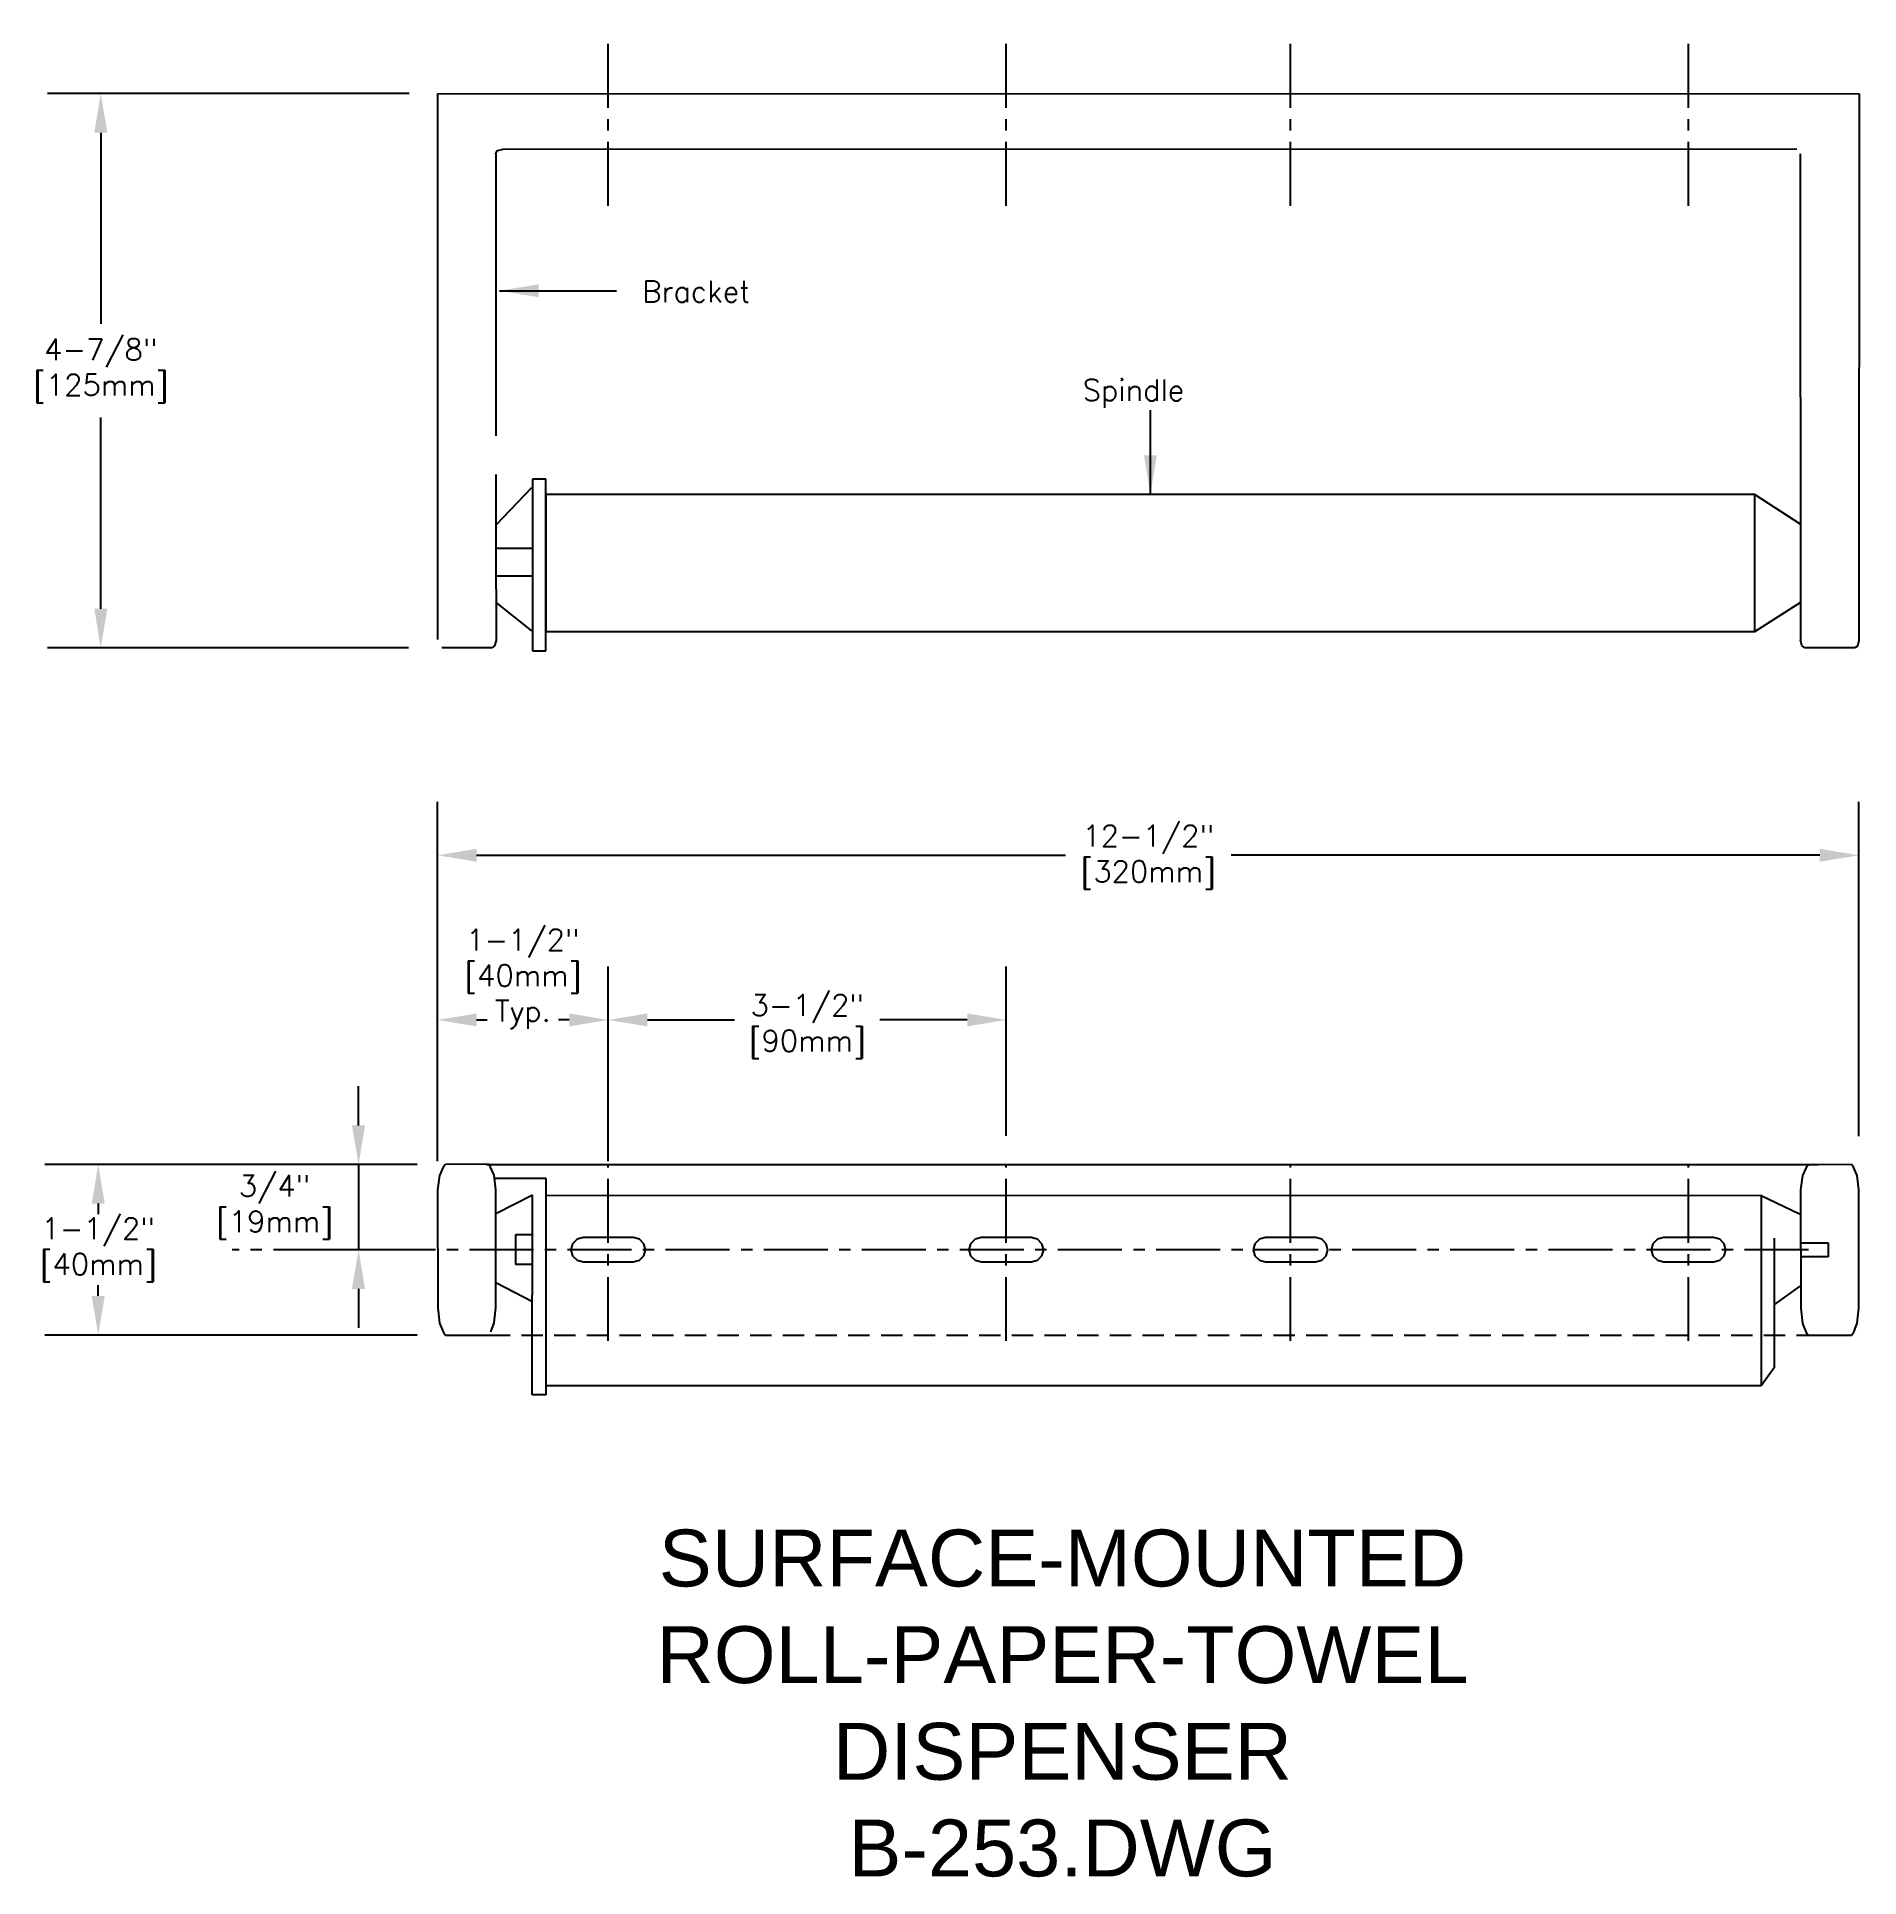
# Model space of a CAD drawing. Extents: x 49.2 to 65.2, y -2.3 to 13.8.
import ezdxf
from ezdxf.enums import TextEntityAlignment as Align

# ---------------------------------------------------------------- set-up
doc = ezdxf.new("R2010")
doc.units = 0
doc.header["$MEASUREMENT"] = 0
doc.header["$PDMODE"] = 35
doc.header["$PDSIZE"] = 1
doc.linetypes.add('CENTER2', pattern=[1.125, 0.75, -0.125, 0.125, -0.125])
doc.linetypes.add('HIDDEN', pattern=[0.375, 0.25, -0.125])
doc.layers.get('0').update_dxf_attribs({"linetype": 'CONTINUOUS'})
doc.layers.get('DEFPOINTS').update_dxf_attribs({"linetype": 'CONTINUOUS'})
for name, color, linetype in [('DETAIL', 4, 'CONTINUOUS'), ('DIM', 1, 'CONTINUOUS'), ('TEXT', 2, 'CONTINUOUS')]:
    doc.layers.add(name, color=color, linetype=linetype)
doc.styles.add('ARIAL_5', font='ARIAL.TTF', dxfattribs={"height": 5})
doc.styles.add('DIM_S_7', font='simplex.shx', dxfattribs={"height": 0.1875})
doc.dimstyles.new('DIM_S_7', dxfattribs={"dimtxt": 0.12, "dimasz": 0.34375, "dimexe": 0.46875, "dimexo": 0.25, "dimgap": 0.09375, "dimtad": 1, "dimtih": 1, "dimtoh": 1, "dimdec": 4, "dimrnd": 0.0625, "dimzin": 0, "dimtxsty": 'DIM_S_7', "dimcen": 0.09375, "dimaunit": 1, "dimazin": 3, "dimtfac": 1, "dimtdec": 4, "dimtofl": 0, "dimtmove": 0, "dimatfit": 3, "dimtolj": 1, "dimtzin": 0})

# ---------------------------------------------------------------- blocks, each defined once
blk = doc.blocks.new('*D0')
at = {"color": 0, "linetype": 'BYBLOCK'}
for p, q in [((52.723, 3.949), (52.723, 7.109)), ((65.221, 4.171), (65.221, 7.109)), ((53.066, 6.64), (58.244, 6.64)), ((64.877, 6.64), (59.7, 6.64))]:
    blk.add_line(p, q, dxfattribs=at)
for points in [[(53.066, 6.697), (53.066, 6.583), (52.723, 6.64)], [(64.877, 6.697), (64.877, 6.583), (65.221, 6.64)]]:
    blk.add_solid(points, dxfattribs=at)
at = {"layer": 'DEFPOINTS', "color": 0, "linetype": 'BYBLOCK'}
for p in [(65.221, 6.64), (65.221, 3.921), (52.723, 3.699)]:
    blk.add_point(p, dxfattribs=at)
at = {"color": 0, "linetype": 'BYBLOCK', "insert": (58.972, 6.623), "char_height": 0.1875, "attachment_point": 5, "style": 'DIM_S_7'}
blk.add_mtext('\\A1;12-1/2"\\P[320mm]', dxfattribs=at)
blk = doc.blocks.new('*D1')
at = {"color": 0, "linetype": 'BYBLOCK'}
for p, q in [((52.474, 13.339), (49.292, 13.339)), ((49.761, 12.995), (49.761, 11.313)), ((49.761, 8.809), (49.761, 10.492)), ((52.468, 8.465), (49.292, 8.465))]:
    blk.add_line(p, q, dxfattribs=at)
for points in [[(49.704, 12.995), (49.819, 12.995), (49.761, 13.339)], [(49.704, 8.809), (49.819, 8.809), (49.761, 8.465)]]:
    blk.add_solid(points, dxfattribs=at)
at = {"layer": 'DEFPOINTS', "color": 0, "linetype": 'BYBLOCK'}
for p in [(52.724, 13.339), (49.761, 8.465), (52.718, 8.465)]:
    blk.add_point(p, dxfattribs=at)
at = {"color": 0, "linetype": 'BYBLOCK', "insert": (49.761, 10.902), "char_height": 0.1875, "attachment_point": 5, "style": 'DIM_S_7'}
blk.add_mtext('\\A1;4-7/8"\\P[125mm]', dxfattribs=at)
blk = doc.blocks.new('*D2')
at = {"color": 0, "linetype": 'BYBLOCK'}
for p, q in [((52.028, 4.264), (52.028, 4.608)), ((52.543, 3.92), (51.559, 3.92)), ((52.028, 3.92), (52.028, 3.17)), ((52.543, 3.17), (51.559, 3.17)), ((52.028, 2.826), (52.028, 2.483))]:
    blk.add_line(p, q, dxfattribs=at)
for points in [[(51.97, 4.264), (52.085, 4.264), (52.028, 3.92)], [(51.97, 2.826), (52.085, 2.826), (52.028, 3.17)]]:
    blk.add_solid(points, dxfattribs=at)
at = {"layer": 'DEFPOINTS', "color": 0, "linetype": 'BYBLOCK'}
for p in [(52.793, 3.92), (52.028, 3.17), (52.793, 3.17)]:
    blk.add_point(p, dxfattribs=at)
at = {"color": 0, "linetype": 'BYBLOCK', "insert": (51.289, 3.545), "char_height": 0.1875, "attachment_point": 5, "style": 'DIM_S_7'}
blk.add_mtext('\\A1;3/4"\\P[19mm]', dxfattribs=at)
blk = doc.blocks.new('*D3')
at = {"color": 0, "linetype": 'BYBLOCK'}
for p, q in [((52.543, 3.92), (49.27, 3.92)), ((49.739, 3.576), (49.739, 3.483)), ((49.739, 2.764), (49.739, 2.858)), ((52.543, 2.42), (49.27, 2.42))]:
    blk.add_line(p, q, dxfattribs=at)
for points in [[(49.681, 3.576), (49.796, 3.576), (49.739, 3.92)], [(49.681, 2.764), (49.796, 2.764), (49.739, 2.42)]]:
    blk.add_solid(points, dxfattribs=at)
at = {"layer": 'DEFPOINTS', "color": 0, "linetype": 'BYBLOCK'}
for p in [(52.793, 3.92), (49.739, 2.42), (52.793, 2.42)]:
    blk.add_point(p, dxfattribs=at)
at = {"color": 0, "linetype": 'BYBLOCK', "insert": (49.739, 3.17), "char_height": 0.1875, "attachment_point": 5, "style": 'DIM_S_7'}
blk.add_mtext('\\A1;1-1/2"\\P[40mm]', dxfattribs=at)
blk = doc.blocks.new('*D4')
at = {"color": 0, "linetype": 'BYBLOCK'}
for p, q in [((52.723, 3.949), (52.723, 5.661)), ((54.224, 3.949), (54.224, 5.661)), ((53.066, 5.192), (53.16, 5.192)), ((53.88, 5.192), (53.786, 5.192))]:
    blk.add_line(p, q, dxfattribs=at)
for points in [[(53.066, 5.249), (53.066, 5.135), (52.723, 5.192)], [(53.88, 5.249), (53.88, 5.135), (54.224, 5.192)]]:
    blk.add_solid(points, dxfattribs=at)
at = {"layer": 'DEFPOINTS', "color": 0, "linetype": 'BYBLOCK'}
for p in [(54.224, 5.192), (52.723, 3.699), (54.224, 3.699)]:
    blk.add_point(p, dxfattribs=at)
at = {"color": 0, "linetype": 'BYBLOCK', "insert": (53.473, 5.552), "char_height": 0.1875, "attachment_point": 5, "style": 'DIM_S_7'}
blk.add_mtext('\\A1;1-1/2"\\P[40mm]\\PTyp.', dxfattribs=at)
blk = doc.blocks.new('*D5')
at = {"color": 0, "linetype": 'BYBLOCK'}
for p, q in [((54.224, 4.172), (54.224, 5.661)), ((57.724, 4.172), (57.724, 5.661)), ((54.568, 5.192), (55.335, 5.192)), ((57.38, 5.192), (56.612, 5.192))]:
    blk.add_line(p, q, dxfattribs=at)
for points in [[(54.568, 5.249), (54.568, 5.135), (54.224, 5.192)], [(57.38, 5.249), (57.38, 5.135), (57.724, 5.192)]]:
    blk.add_solid(points, dxfattribs=at)
at = {"layer": 'DEFPOINTS', "color": 0, "linetype": 'BYBLOCK'}
for p in [(57.724, 5.192), (54.224, 3.922), (57.724, 3.922)]:
    blk.add_point(p, dxfattribs=at)
at = {"color": 0, "linetype": 'BYBLOCK', "insert": (55.974, 5.134), "char_height": 0.1875, "attachment_point": 5, "style": 'DIM_S_7'}
blk.add_mtext('\\A1;3-1/2"\\P[90mm]', dxfattribs=at)

msp = doc.modelspace()

# ---------------------------------------------------------------- linework, layer by layer
at = {"layer": 'DETAIL', "linetype": 'CENTER2', "ltscale": 0.75}
for p, q in [((54.22383, 12.35205), (54.22383, 13.83895)), ((57.72383, 12.3524), (57.72383, 13.83842)), ((60.22386, 12.35264), (60.22386, 13.83804)), ((63.72386, 12.35299), (63.72386, 13.83751)), ((54.22383, 2.36821), (54.22383, 3.92169)), ((57.72383, 2.36821), (57.72383, 3.92139)), ((60.22386, 2.36821), (60.22386, 3.92118)), ((63.72386, 2.36821), (63.72386, 3.92088)), ((64.77856, 3.17018), (50.91564, 3.17018))]:
    msp.add_line(p, q, dxfattribs=at)
at = {"layer": 'DETAIL', "linetype": 'CONTINUOUS'}
for p, q in [((52.72383, 8.53698), (52.72383, 13.33918)), ((52.72383, 13.33918), (65.22386, 13.33728)), ((65.22386, 13.33728), (65.22019, 8.52234)), ((53.2361, 12.81327), (53.24921, 12.83883)), ((53.23695, 12.7994), (53.2361, 12.81327)), ((53.2362, 12.80545), (53.23616, 12.76176)), ((53.24921, 12.83883), (53.29971, 12.85196)), ((53.29971, 12.85196), (64.67651, 12.85308)), ((64.70996, 8.52917), (64.70891, 12.80896)), ((53.23613, 12.6503), (53.23611, 12.4795)), ((53.23616, 12.76176), (53.23613, 12.6503)), ((53.23611, 12.4795), (53.2361, 12.25778)), ((53.2361, 12.25778), (53.2361, 11.99359)), ((53.2361, 11.99359), (53.2361, 11.69535)), ((53.2361, 11.69535), (53.23612, 11.37149)), ((53.23612, 11.37149), (53.23614, 11.03045)), ((53.23614, 11.03045), (53.23618, 10.68067)), ((53.23618, 10.68067), (53.23623, 10.33056)), ((53.23629, 9.98857), (53.23636, 9.66313)), ((53.67485, 9.94961), (53.55612, 9.94961)), ((53.55612, 9.94961), (53.55612, 8.43802)), ((53.67485, 8.43802), (53.67485, 9.94961)), ((53.54928, 9.87091), (53.23615, 9.54237)), ((64.30723, 9.81464), (53.67487, 9.81464)), ((53.67487, 9.81464), (53.67487, 8.609)), ((64.30721, 9.81466), (64.70881, 9.55135)), ((64.30723, 8.609), (64.30723, 9.81464)), ((53.23636, 9.66313), (53.23645, 9.36267)), ((53.23645, 9.36267), (53.23655, 9.09562)), ((53.55636, 9.33796), (53.23669, 9.33796)), ((53.55954, 9.09442), (53.2363, 9.09554)), ((53.23655, 9.09562), (53.23666, 8.87042)), ((53.55156, 8.61349), (53.23655, 8.86756)), ((53.23666, 8.87042), (53.23679, 8.69549)), ((64.30721, 8.609), (64.7097, 8.86756)), ((53.23679, 8.69549), (53.23693, 8.57927)), ((53.23693, 8.57927), (53.23709, 8.53019)), ((53.67487, 8.609), (64.30723, 8.609)), ((53.18741, 8.46481), (52.76049, 8.46529)), ((53.20124, 8.46609), (53.18741, 8.46481)), ((53.22411, 8.48187), (53.20124, 8.46609)), ((53.23709, 8.53019), (53.22411, 8.48187)), ((53.55612, 8.43802), (53.67485, 8.43802)), ((64.71985, 8.48548), (64.70847, 8.5359)), ((64.73991, 8.46674), (64.71985, 8.48548)), ((64.75058, 8.46398), (64.73991, 8.46674)), ((65.17205, 8.46379), (64.74513, 8.46422)), ((65.18589, 8.46506), (65.17205, 8.46379)), ((65.20875, 8.48081), (65.18589, 8.46506)), ((65.22173, 8.52911), (65.20875, 8.48081)), ((52.77143, 3.89648), (52.73969, 3.82471)), ((52.79328, 3.9202), (52.77143, 3.89648)), ((53.17186, 3.92237), (52.79328, 3.9202)), ((53.15322, 3.92178), (64.86219, 3.92078)), ((53.18888, 3.89795), (53.17186, 3.92237)), ((53.21969, 3.82515), (53.18888, 3.89795)), ((64.75673, 3.89468), (64.725, 3.8229)), ((64.77856, 3.91842), (64.75673, 3.89468)), ((65.15713, 3.92058), (64.77856, 3.91842)), ((65.17419, 3.89615), (65.15713, 3.92058)), ((65.20498, 3.82334), (65.17419, 3.89615)), ((52.73969, 3.82471), (52.72269, 3.69878)), ((53.23595, 3.69858), (53.21969, 3.82515)), ((53.22295, 3.79975), (53.67457, 3.80026)), ((53.67457, 3.80026), (53.67545, 1.89475)), ((64.725, 3.8229), (64.70803, 3.697)), ((65.22123, 3.69681), (65.20498, 3.82334)), ((52.72269, 3.69878), (52.72417, 2.65886)), ((53.2363, 2.65852), (53.23595, 3.69858)), ((53.55666, 3.65039), (53.23635, 3.48725)), ((53.55532, 1.89432), (53.55666, 3.65039)), ((53.66971, 3.64845), (64.36165, 3.64941)), ((64.36165, 3.64941), (64.36214, 1.97449)), ((64.3624, 3.64898), (64.69979, 3.48725)), ((64.70803, 3.697), (64.70946, 2.65701)), ((65.22159, 2.65668), (65.22123, 3.69681)), ((53.55639, 3.30041), (53.40745, 3.30041)), ((53.40745, 3.30041), (53.40745, 3.03994)), ((53.94929, 3.26229), (53.90996, 3.22402)), ((54.00462, 3.27685), (53.94929, 3.26229)), ((54.44304, 3.27685), (54.00462, 3.27685)), ((54.49836, 3.26229), (54.44304, 3.27685)), ((54.53769, 3.22402), (54.49836, 3.26229)), ((57.44931, 3.26229), (57.41, 3.22402)), ((57.5046, 3.27685), (57.44931, 3.26229)), ((57.94306, 3.27685), (57.5046, 3.27685)), ((57.99839, 3.26229), (57.94306, 3.27685)), ((58.03771, 3.22402), (57.99839, 3.26229)), ((59.94932, 3.2623), (59.90998, 3.22402)), ((60.00465, 3.27686), (59.94932, 3.2623)), ((60.44306, 3.27686), (60.00465, 3.27686)), ((60.49838, 3.2623), (60.44306, 3.27686)), ((60.53771, 3.22402), (60.49838, 3.2623)), ((63.44932, 3.26229), (63.41, 3.22402)), ((63.50465, 3.27685), (63.44932, 3.26229)), ((63.94306, 3.27685), (63.50465, 3.27685)), ((63.99839, 3.26229), (63.94306, 3.27685)), ((64.03772, 3.22402), (63.99839, 3.26229)), ((64.47528, 3.27369), (64.47628, 2.13146)), ((53.90996, 3.22402), (53.89499, 3.17018)), ((53.89499, 3.17018), (53.90996, 3.11634)), ((53.90996, 3.11634), (53.94929, 3.07807)), ((53.94929, 3.07807), (54.00462, 3.0635)), ((54.44304, 3.0635), (54.49836, 3.07807)), ((54.49836, 3.07807), (54.53769, 3.11634)), ((54.55266, 3.17018), (54.53769, 3.22402)), ((54.53769, 3.11634), (54.55266, 3.17018)), ((57.41, 3.22402), (57.39504, 3.17018)), ((57.39504, 3.17018), (57.41, 3.11634)), ((57.41, 3.11634), (57.44931, 3.07807)), ((57.44931, 3.07807), (57.5046, 3.0635)), ((57.94306, 3.0635), (57.99839, 3.07807)), ((57.99839, 3.07807), (58.03771, 3.11634)), ((58.05268, 3.17018), (58.03771, 3.22402)), ((58.03771, 3.11634), (58.05268, 3.17018)), ((59.90998, 3.22402), (59.89501, 3.17018)), ((59.89501, 3.17018), (59.90998, 3.11635)), ((59.90998, 3.11635), (59.94932, 3.07809)), ((59.94932, 3.07809), (60.00465, 3.06353)), ((60.44306, 3.06353), (60.49838, 3.07809)), ((60.49838, 3.07809), (60.53771, 3.11635)), ((60.55269, 3.17018), (60.53771, 3.22402)), ((60.53771, 3.11635), (60.55269, 3.17018)), ((63.41, 3.22402), (63.39503, 3.17018)), ((63.39503, 3.17018), (63.41, 3.11634)), ((63.41, 3.11634), (63.44932, 3.07807)), ((63.44932, 3.07807), (63.50465, 3.0635)), ((63.94306, 3.0635), (63.99839, 3.07807)), ((63.99839, 3.07807), (64.03772, 3.11634)), ((64.05268, 3.17018), (64.03772, 3.22402)), ((64.03772, 3.11634), (64.05268, 3.17018)), ((64.70867, 3.23144), (64.95195, 3.23144)), ((64.95185, 3.10891), (64.70884, 3.10891)), ((64.95195, 3.23144), (64.95185, 3.10891)), ((53.55623, 3.03994), (53.40745, 3.03994)), ((54.00462, 3.0635), (54.44304, 3.0635)), ((57.5046, 3.0635), (57.94306, 3.0635)), ((60.00465, 3.06353), (60.44306, 3.06353)), ((63.50465, 3.0635), (63.94306, 3.0635)), ((53.55632, 2.71366), (53.23635, 2.87834)), ((64.47598, 2.68725), (64.70435, 2.85168)), ((52.72417, 2.65886), (52.74116, 2.52389)), ((53.22083, 2.52647), (53.2363, 2.65852)), ((64.70946, 2.65701), (64.72646, 2.52208)), ((65.20612, 2.52466), (65.22159, 2.65668)), ((52.74116, 2.52389), (52.77353, 2.44345)), ((52.77353, 2.44345), (52.79323, 2.42018)), ((53.19108, 2.44815), (53.22083, 2.52647)), ((64.72646, 2.52208), (64.75885, 2.44163)), ((64.75885, 2.44163), (64.77856, 2.42018)), ((65.15763, 2.42018), (65.17637, 2.44633)), ((65.17637, 2.44633), (65.20612, 2.52466)), ((52.79323, 2.42018), (53.17235, 2.42018)), ((64.77856, 2.42018), (65.15763, 2.42018)), ((64.47628, 2.13146), (64.36194, 1.97315)), ((64.36214, 1.97449), (53.67927, 1.97319)), ((53.67545, 1.89475), (53.55532, 1.89432))]:
    msp.add_line(p, q, dxfattribs=at)
at = {"layer": 'DETAIL', "linetype": 'HIDDEN', "ltscale": 0.75}
msp.add_line((53.17235, 2.42018), (64.77856, 2.42018), dxfattribs=at)

# ---------------------------------------------------------------- texts
at = {"layer": 'DIM', "linetype": 'CONTINUOUS', "style": 'DIM_S_7'}
for s, p in [('Bracket', (54.52322, 11.50513)), ('Spindle', (58.39564, 10.63752))]:
    msp.add_text(s, height=0.1875, dxfattribs=at).set_placement(p)
at = {"layer": 'TEXT', "linetype": 'CONTINUOUS', "style": 'ARIAL_5'}
for s, p in [('SURFACE-MOUNTED', (58.21793, 0.45936)), ('ROLL-PAPER-TOWEL', (58.21793, -0.39071)), ('DISPENSER', (58.21793, -1.24077)), ('B-253.DWG', (58.21793, -2.09084))]:
    msp.add_text(s, height=0.5, dxfattribs=at).set_placement(p, align=Align.MIDDLE)

# ---------------------------------------------------------------- dimensions: what is measured, and where the dimension line sits
at = {"layer": 'DIM', "linetype": 'CONTINUOUS'}
for base, p1, p2, text, picture, middle in [((49.76121, 8.46534), (52.72383, 13.33918), (52.71835, 8.46534), '4-7/8"\\P[125mm]', '*D1', (49.76121, 10.90226)), ((52.02757, 3.17018), (52.79328, 3.9202), (52.79328, 3.17018), '3/4"\\P[19mm]', '*D2', (51.28934, 3.54519)), ((49.73864, 2.42018), (52.79328, 3.9202), (52.79328, 2.42018), '1-1/2"\\P[40mm]', '*D3', (49.73864, 3.17019))]:
    dim = msp.add_linear_dim(base=base, p1=p1, p2=p2, angle=90, text=text, dimstyle='DIM_S_7', override={"dimpost": '\\X'}, dxfattribs=at)
    dim.commit()
    dim.dimension.update_dxf_attribs({"geometry": picture, "text_midpoint": middle, "dimtype": 160})
for base, p1, p2, text, picture, middle in [((65.22125, 6.64015), (52.72269, 3.69878), (65.22125, 3.92075), '12-1/2"\\P[320mm]', '*D0', (58.97197, 6.62252)), ((54.22383, 5.19204), (52.72269, 3.69878), (54.22383, 3.69878), '1-1/2"\\P[40mm]\\PTyp.', '*D4', (53.47326, 5.55186)), ((57.72383, 5.19204), (54.22383, 3.92169), (57.72383, 3.92169), '3-1/2"\\P[90mm]', '*D5', (55.97383, 5.13412))]:
    dim = msp.add_linear_dim(base=base, p1=p1, p2=p2, text=text, dimstyle='DIM_S_7', override={"dimpost": '\\X'}, dxfattribs=at)
    dim.commit()
    dim.dimension.update_dxf_attribs({"geometry": picture, "text_midpoint": middle, "dimtype": 160})

# ---------------------------------------------------------------- leaders
for points in [[(53.26674, 11.60524), (54.29664, 11.60524)], [(58.99105, 9.81464), (58.99105, 10.55516)]]:
    msp.add_leader(points, dimstyle='DIM_S_7', dxfattribs=at)

doc.saveas('drawing.dxf')
